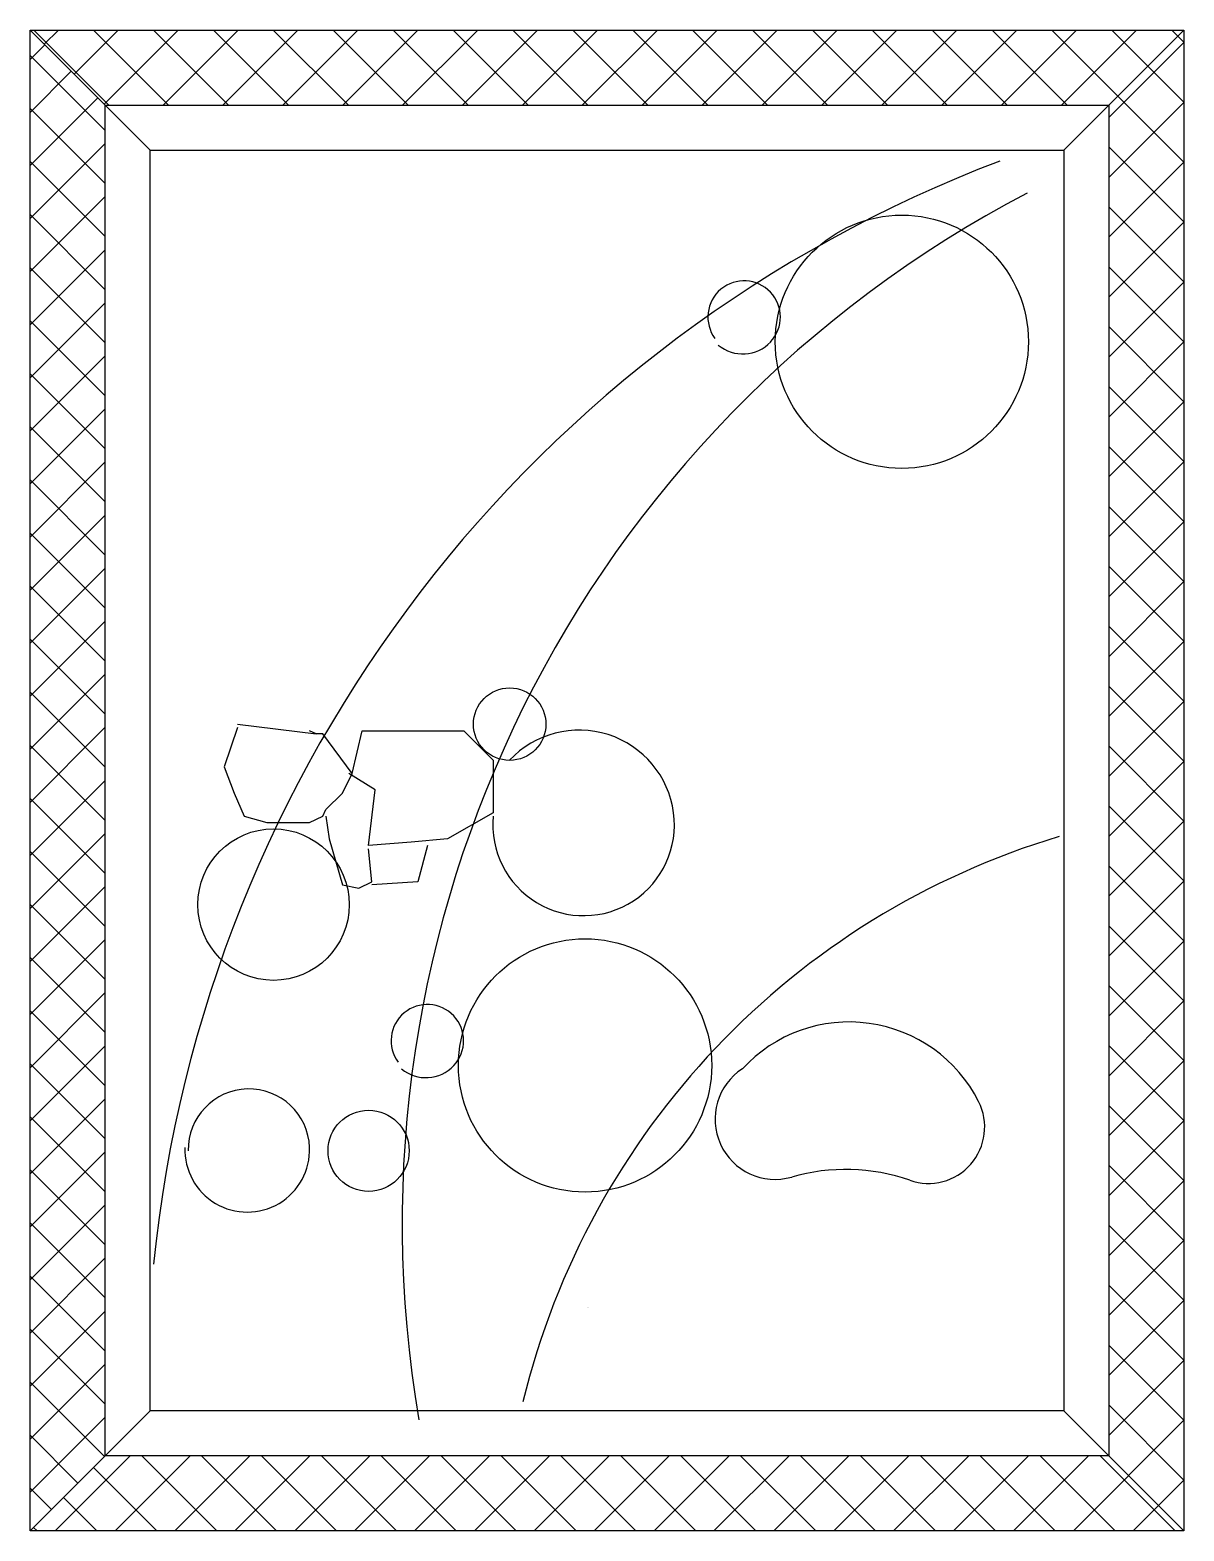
# Model space of a CAD drawing. Header units: millimetres. Extents: x 0 to 457, y 0 to 594.
import ezdxf

# ---------------------------------------------------------------- set-up
doc = ezdxf.new("R2010")
doc.units = ezdxf.units.MM
doc.layers.add('配景', color=3, linetype='Continuous')

# ---------------------------------------------------------------- blocks, each defined once
blk = doc.blocks.new('*X2')
at = {"color": 0}
for p, q in [((4701.6, 3305.07), (4706.5, 3309.96)), ((4726.6, 3281.38), (4701.6, 3306.38)), ((4701.6, 3287.39), (4715.34, 3301.12)), ((4701.6, 3269.71), (4724.17, 3292.28)), ((4726.6, 3263.7), (4701.6, 3288.7)), ((4701.6, 3252.03), (4726.6, 3277.03)), ((4726.6, 3246.03), (4701.6, 3271.03)), ((4701.6, 3234.36), (4726.6, 3259.36)), ((4726.6, 3228.35), (4701.6, 3253.35)), ((4701.6, 3216.68), (4726.6, 3241.68)), ((4726.6, 3210.67), (4701.6, 3235.67)), ((4701.6, 3199), (4726.6, 3224)), ((4726.6, 3192.99), (4701.6, 3217.99)), ((4701.6, 3181.32), (4726.6, 3206.32)), ((4726.6, 3175.31), (4701.6, 3200.31)), ((4701.6, 3163.65), (4726.6, 3188.65)), ((4726.6, 3157.64), (4701.6, 3182.64)), ((4701.6, 3145.97), (4726.6, 3170.97)), ((4726.6, 3139.96), (4701.6, 3164.96)), ((4701.6, 3128.29), (4726.6, 3153.29)), ((4726.6, 3122.28), (4701.6, 3147.28)), ((4701.6, 3110.61), (4726.6, 3135.61)), ((4726.6, 3104.6), (4701.6, 3129.6)), ((4701.6, 3092.94), (4726.6, 3117.94)), ((4726.6, 3086.93), (4701.6, 3111.93)), ((4701.6, 3075.26), (4726.6, 3100.26)), ((4726.6, 3069.25), (4701.6, 3094.25)), ((4701.6, 3057.58), (4726.6, 3082.58)), ((4726.6, 3051.57), (4701.6, 3076.57)), ((4701.6, 3039.9), (4726.6, 3064.9)), ((4726.6, 3033.89), (4701.6, 3058.89)), ((4701.6, 3022.22), (4726.6, 3047.22)), ((4726.6, 3016.22), (4701.6, 3041.22)), ((4701.6, 3004.55), (4726.6, 3029.55)), ((4726.6, 2998.54), (4701.6, 3023.54)), ((4701.6, 2986.87), (4726.6, 3011.87)), ((4726.6, 2980.86), (4701.6, 3005.86)), ((4701.6, 2969.19), (4726.6, 2994.19)), ((4726.6, 2963.18), (4701.6, 2988.18)), ((4701.6, 2951.51), (4726.6, 2976.51)), ((4726.6, 2945.51), (4701.6, 2970.51)), ((4701.6, 2933.84), (4726.6, 2958.84)), ((4726.6, 2927.83), (4701.6, 2952.83)), ((4701.6, 2916.16), (4726.6, 2941.16)), ((4726.6, 2910.15), (4701.6, 2935.15)), ((4701.6, 2898.48), (4726.6, 2923.48)), ((4726.6, 2892.47), (4701.6, 2917.47)), ((4701.6, 2880.8), (4726.6, 2905.8)), ((4726.6, 2874.79), (4701.6, 2899.79)), ((4701.6, 2863.13), (4726.6, 2888.13)), ((4726.6, 2857.12), (4701.6, 2882.12)), ((4701.6, 2845.45), (4726.6, 2870.45)), ((4726.4, 2839.65), (4701.6, 2864.44)), ((4701.6, 2827.77), (4726.6, 2852.77)), ((4717.56, 2830.81), (4701.6, 2846.76)), ((4708.72, 2821.97), (4701.6, 2829.08))]:
    blk.add_line(p, q, dxfattribs=at)

msp = doc.modelspace()

# ---------------------------------------------------------------- hatches: boundary and pattern name
at = {"layer": '配景'}
h = msp.add_hatch(dxfattribs=at)
h.set_pattern_fill('ANSI37', scale=5.28, style=0)
h.set_pattern_definition([(45, (-46686.32, 221.636), (-11.853938, 11.853938), []), (135, (-46686.32, 221.636), (-11.853938, -11.853938), [])])
h.paths.add_polyline_path([(427.06, 564.3), (456.76, 594), (0, 594), (29.7, 564.3)])
h.paths.add_polyline_path([(456.76, 594), (427.06, 564.3), (427.06, 29.7), (456.76, 0)])
h.paths.add_polyline_path([(29.7, 29.7), (0, 0), (456.76, 0), (427.06, 29.7)])

# ---------------------------------------------------------------- linework, layer by layer
at = {"layer": '配景', "color": 7}
for p, q in [((0, 594), (456.76, 594)), ((0, 0), (0, 594)), ((0, 594), (47.52, 546.48)), ((409.24, 546.48), (456.76, 594)), ((456.76, 594), (456.76, 0)), ((29.7, 564.3), (427.06, 564.3)), ((29.7, 29.7), (29.7, 564.3)), ((427.06, 564.3), (427.06, 29.7)), ((47.52, 546.48), (409.24, 546.48)), ((47.52, 47.52), (47.52, 546.48)), ((409.24, 546.48), (409.24, 47.52)), ((82.1, 318, 362.06), (76.91, 302.42, 362.06)), ((82.1, 319.3, 362.06), (113.26, 315.41, 362.06)), ((113.26, 315.41, 362.06), (110.66, 316.7, 362.06)), ((115.85, 315.41, 362.06), (113.26, 315.41, 362.06)), ((127.54, 299.82, 362.06), (115.85, 315.41, 362.06)), ((127.54, 299.82, 362.06), (131.43, 316.7, 362.06)), ((131.43, 316.7, 362.06), (171.67, 316.7, 362.06)), ((171.67, 316.7, 362.06), (183.36, 305.02, 362.06)), ((183.36, 305.02, 362.06), (183.36, 284.24, 362.06)), ((76.91, 302.42, 362.06), (80.8, 292.03, 362.06)), ((123.64, 292.03, 362.06), (127.54, 299.82, 362.06)), ((136.62, 293.33, 362.06), (126.24, 299.82, 362.06)), ((80.8, 292.03, 362.06), (84.7, 282.94, 362.06)), ((117.15, 285.53, 362.06), (123.64, 292.03, 362.06)), ((134.03, 271.25, 362.06), (136.62, 293.33, 362.06)), ((115.85, 282.94, 362.06), (117.15, 285.53, 362.06)), ((84.7, 282.94, 362.06), (93.79, 280.34, 362.06)), ((93.79, 280.34, 362.06), (110.66, 280.34, 362.06)), ((110.66, 280.34, 362.06), (115.85, 282.94, 362.06)), ((117.15, 282.94, 362.06), (118.45, 273.85, 362.06)), ((183.36, 284.24, 362.06), (165.18, 273.85, 362.06)), ((118.45, 273.85, 362.06), (123.64, 255.66, 362.06)), ((165.18, 273.85, 362.06), (150.9, 272.55, 362.06)), ((150.9, 272.55, 362.06), (134.03, 271.25, 362.06)), ((135.33, 256.96, 362.06), (134.03, 269.95, 362.06)), ((157.39, 271.25, 362.06), (153.5, 256.96, 362.06)), ((123.64, 255.66, 362.06), (130.13, 254.36, 362.06)), ((130.13, 254.36, 362.06), (135.33, 256.96, 362.06)), ((153.5, 256.96, 362.06), (135.33, 255.66, 362.06)), ((0, 0), (47.52, 47.52)), ((409.24, 47.52), (47.52, 47.52)), ((456.76, 0), (409.24, 47.52)), ((427.06, 29.7), (29.7, 29.7)), ((456.76, 0), (0, 0))]:
    msp.add_line(p, q, dxfattribs=at)
for centre, radius in [((345.08, 470.63, 362.06), 50.11), ((189.85, 319.3, 362.06), 14.34), ((96.38, 247.87, 362.06), 29.97), ((219.7, 184.23, 362.06), 50.11), ((134.03, 150.47, 362.06), 16.06)]:
    msp.add_circle(centre, radius, dxfattribs=at)
at = {"layer": '配景', "color": 7, "linetype": 'Continuous'}
for centre, radius, start, end in [((569.43, 52.9), 523.23, 110.77158, 174.21741), ((607.3, 121.52), 459.98, 117.52305, 189.69865), ((496.49, -22.31, 362.06), 310.22, 106.69953, 166.30245)]:
    msp.add_arc(centre, radius, start, end, dxfattribs=at)
at = {"layer": '配景', "color": 7}
for centre, radius, start, end in [((282.66, 480.4, 362.06), 14.34, 317.04032, 216.22358), ((282.09, 480.94, 362.06), 15.13, 230.11591, 317.04032), ((217.36, 279.21, 362.06), 37.73, 7.65886, 136.83563), ((219.13, 279.45, 362.06), 35.94, 174.42538, 7.65886), ((157.28, 194.01, 362.06), 14.34, 317.04032, 216.22358), ((324.24, 144.03, 362.06), 57.41, 26.82833, 137.34975), ((156.71, 194.54, 362.06), 15.13, 230.11591, 317.04032), ((294.93, 162.95, 362.06), 23.8, 122.87806, 285.98883), ((86.65, 150.91, 362.06), 24.02, 2.04893, 181.04885), ((355.55, 159.87, 362.06), 22.33, 250.82738, 26.82833), ((86, 150.88, 362.06), 24.68, 177.95107, 2.04893), ((322.8, 65.68, 362.06), 77.39, 70.82738, 105.98883)]:
    msp.add_arc(centre, radius, start, end, dxfattribs=at)

# ---------------------------------------------------------------- block references
at = {"layer": '配景', "color": 7, "xscale": 1.188, "yscale": 1.188, "zscale": 1.188}
msp.add_blockref('*X2', (-5585.5, -3344.05), dxfattribs=at)

# ---------------------------------------------------------------- texts
at = {"layer": '配景', "color": 7, "width": 0.8, "flags": 9}
for tag, s in [('YSIZE', '630'), ('XSIZE', '1061')]:
    msp.add_attdef(tag, (220.69, 88.46, 362.06), s, height=0.158, dxfattribs=at)

doc.saveas('drawing.dxf')
